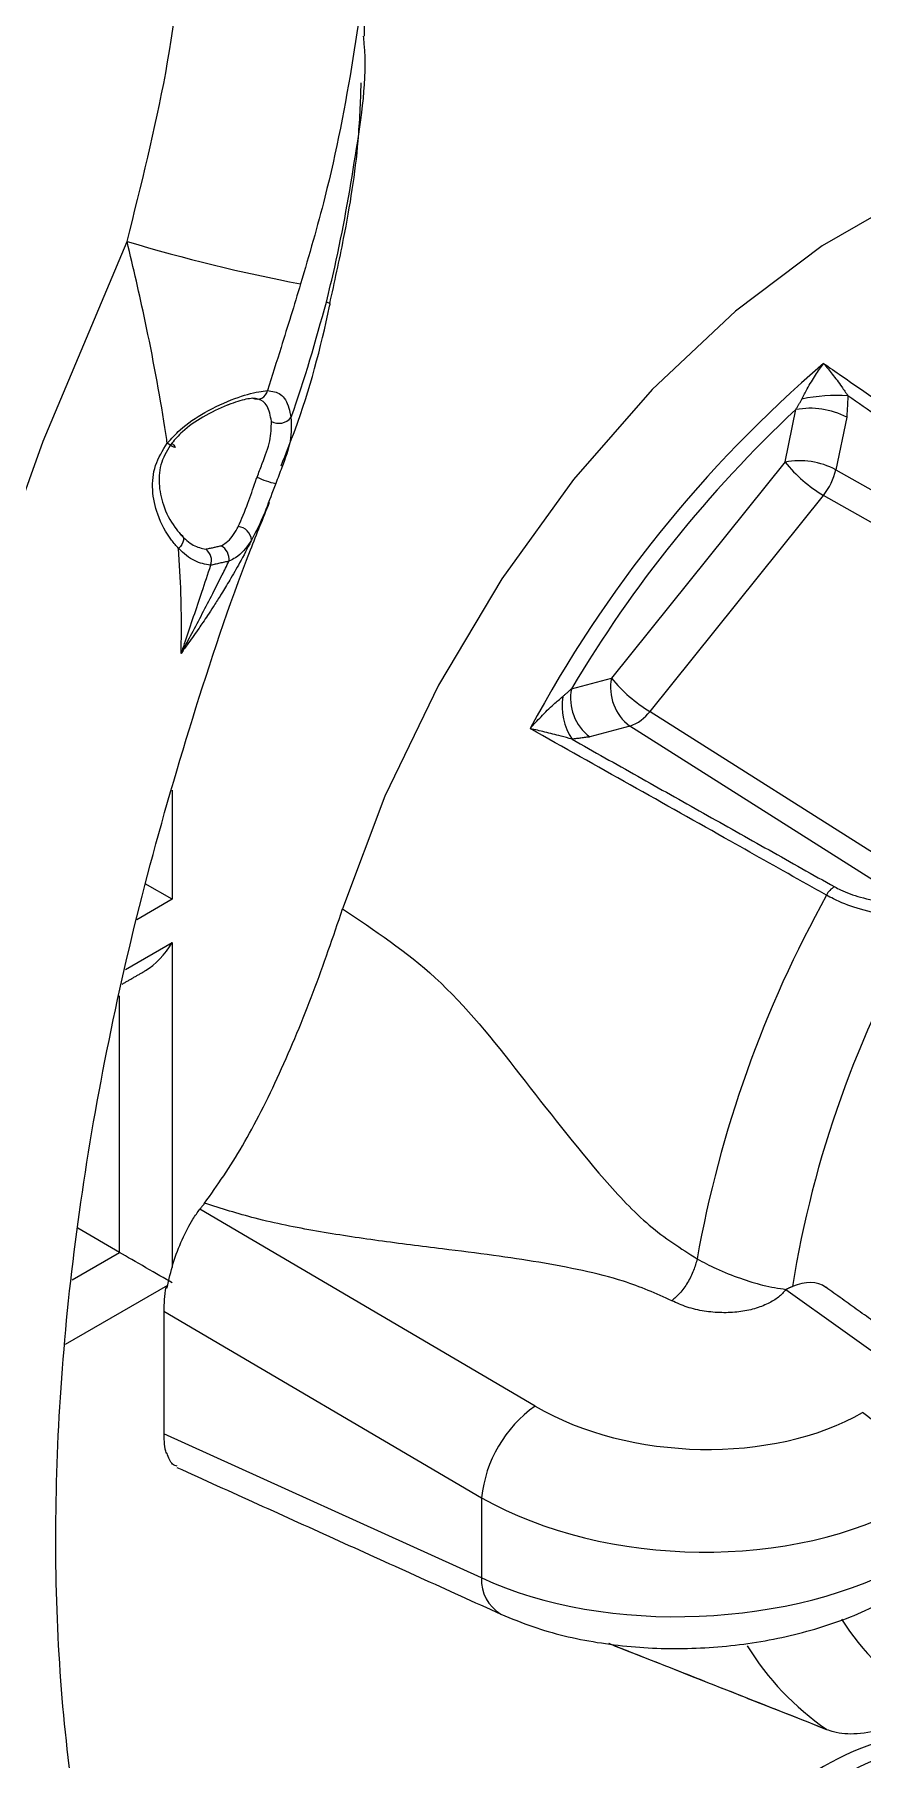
# Model space of a CAD drawing. Extents: x 12.1 to 108.7, y 1 to 80.4.
# Drawn here: x 80.521 to 81.182, y 5.116 to 6.493 of the extents above; entities that cross this region are included whole.
import ezdxf

# ---------------------------------------------------------------- set-up
doc = ezdxf.new("R2010")
doc.units = 0
doc.header["$MEASUREMENT"] = 0
doc.linetypes.add('SLD-Solid', pattern=[0])
doc.layers.get('0').update_dxf_attribs({"linetype": 'CONTINUOUS'})

msp = doc.modelspace()

# ---------------------------------------------------------------- linework, layer by layer
at = {"color": 7, "linetype": 'SLD-Solid', "lineweight": 15}
for p, q in [((81.1202, 6.1517), (81.1288, 6.1936)), ((81.1694, 6.1875), (81.1608, 6.1455)), ((81.1202, 6.1517), (80.9816, 5.9792)), ((81.1608, 6.1455), (81.3902, 6.0157)), ((81.0123, 5.9525), (81.1509, 6.125)), ((81.3804, 5.9952), (81.1509, 6.125)), ((80.9496, 5.9706), (80.9816, 5.9792)), ((81.0123, 5.9525), (81.2335, 5.8124)), ((80.9962, 5.9408), (80.9642, 5.9322)), ((81.2174, 5.8007), (80.9962, 5.9408)), ((80.6306, 5.8897), (80.6306, 5.8025)), ((80.6306, 5.8025), (80.6091, 5.8149)), ((80.6306, 5.8025), (80.6025, 5.7862)), ((80.5934, 5.7465), (80.6306, 5.768)), ((80.6306, 5.768), (80.6306, 5.5085)), ((80.5886, 5.5206), (80.5886, 5.7254)), ((80.9205, 5.3978), (80.6527, 5.555)), ((80.5886, 5.5206), (80.5552, 5.5398)), ((80.5507, 5.4987), (80.5886, 5.5206)), ((80.627, 5.4942), (80.5451, 5.4469)), ((81.1209, 5.491), (81.2241, 5.4171)), ((80.6239, 5.4737), (80.8778, 5.3247)), ((80.6239, 5.4737), (80.6239, 5.4246)), ((80.6239, 5.4246), (80.6239, 5.3756)), ((80.8778, 5.2607), (80.6239, 5.3756)), ((80.8778, 5.3247), (80.8778, 5.2607)), ((81.1533, 5.1397), (81.1539, 5.1394))]:
    msp.add_line(p, q, dxfattribs=at)
at = {"color": 7, "linetype": 'SLD-Solid', "lineweight": 15, "flags": 128}
for points in [[(81.5367, 6.3598), (81.5261, 6.3677), (81.4755, 6.3941), (81.4182, 6.4072), (81.3554, 6.4066), (81.2887, 6.3923), (81.2197, 6.3646), (81.1498, 6.3243), (81.0807, 6.2722), (81.014, 6.2095), (80.9512, 6.1376), (80.8939, 6.0584), (80.8433, 5.9735), (80.8006, 5.8849), (80.7667, 5.7948)], [(80.5946, 4.441), (80.5277, 4.5233), (80.4702, 4.6173), (80.4225, 4.7224), (80.385, 4.8376), (80.3581, 4.9622), (80.3418, 5.0951), (80.3364, 5.2353), (80.3418, 5.3819), (80.3581, 5.5335), (80.385, 5.6892), (80.4225, 5.8477), (80.4702, 6.0078), (80.5277, 6.1682), (80.5946, 6.3278)], [(80.7568, 6.2778), (80.7568, 6.2779), (80.756, 6.2785), (80.7538, 6.2794)], [(80.6303, 6.1667), (80.6317, 6.1653), (80.6327, 6.1642), (80.6331, 6.1636), (80.6328, 6.1633), (80.632, 6.1635), (80.6306, 6.1642), (80.6288, 6.1653), (80.6267, 6.1667)], [(80.6374, 6.0938), (80.6385, 6.0931), (80.6392, 6.0921), (80.6396, 6.0908), (80.6396, 6.0892), (80.6391, 6.0876), (80.6384, 6.0859), (80.6372, 6.0842), (80.6358, 6.0826)]]:
    msp.add_lwpolyline(points, dxfattribs=at)
at = {"color": 7, "linetype": 'SLD-Solid', "lineweight": 15}
for centre, radius, start, end in [((80.9808, 7.6094), 1.3385, 253.2292, 259.3403), ((81.8112, 5.4596), 1.0149, 130.5847, 151.8261), ((80.6984, 6.2104), 0.00855, 246.0711, 348.4294), ((81.1606, 6.0752), 0.1296, 85.6798, 102.0374), ((80.7159, 6.195), 0.0124, 240.9931, 320.6706), ((81.8155, 5.458), 1.0063, 133.0336, 149.3772), ((81.1403, 6.1322), 0.0624, 62.2258, 100.6044), ((81.1317, 6.0903), 0.0624, 62.2258, 100.6044), ((81.2093, 6.2232), 0.1143, 218.7596, 239.2552), ((81.1084, 6.158), 0.0538, 322.1177, 346.576), ((80.7279, 6.2005), 0.0676, 244.198, 257.5513), ((80.6819, 6.088), 0.0123, 6.6479, 82.739), ((80.6513, 6.0732), 0.0107, 338.1746, 55.2502), ((80.6636, 6.0739), 0.0125, 353.4937, 60.6954), ((81.0193, 5.9716), 0.0385, 168.6247, 233.0627), ((81.0707, 6.0507), 0.1143, 218.7596, 239.2552), ((80.9897, 5.9568), 0.0477, 170.8236, 213.7256), ((80.9873, 5.963), 0.0385, 168.6247, 233.0627), ((80.9843, 5.974), 0.0353, 289.7402, 322.4674), ((81.9699, 5.3513), 0.9345, 150.9023, 169.8895), ((81.1664, 5.7995), 0.0146, 117.2051, 154.5487), ((81.9555, 5.3613), 0.8398, 149.7373, 170.9562), ((80.9801, 5.3139), 0.1029, 125.3971, 174.0092), ((81.129, 5.3164), 0.093, 2.7523, 55.2264), ((80.9091, 5.2588), 0.0314, 176.5902, 239.4597), ((81.3312, 5.3306), 0.1952, 211.8027, 238.7958), ((81.2775, 5.3211), 0.2198, 211.4196, 235.5988), ((81.2653, 4.9116), 0.2291, 92.6608, 147.2995), ((81.2801, 4.9007), 0.2319, 92.8051, 148.5995)]:
    msp.add_arc(centre, radius, start, end, dxfattribs=at)
for centre, major_axis, ratio, start_param, end_param in [((80.6094, 5.7803), (0.0212, 0.0367), 0.577335, 3.92695, 4.71243), ((80.6094, 5.5085), (0.03, -0.0173), 0.00007, 0.785439, 2.338782), ((81.121, 5.4416), (0.0301, 0.0521), 0.57554, 6.226636, 6.949696), ((80.6504, 5.5074), (0.0171, 0.0593), 0.341987, 1.915444, 2.271329), ((81.0477, 5.4798), (0.1899, -0.0107), 0.611383, 4.013856, 5.532292), ((80.6504, 5.4075), (0.0166, 0.0582), 0.35473, 2.248133, 2.604018), ((81.0451, 5.4324), (0.2499, -0.0106), 0.603442, 4.004832, 5.523269), ((81.0451, 5.3674), (0.2499, 0.0096), 0.549881, 3.95819, 5.476626)]:
    msp.add_ellipse(centre, major_axis=major_axis, ratio=ratio, start_param=start_param, end_param=end_param, dxfattribs=at)
for points, knots in [([(80.5946, 6.3278), (80.6059, 6.3726), (80.6287, 6.4633), (80.6429, 6.5861), (80.6412, 6.6928), (80.6274, 6.7492), (80.6204, 6.7779)], [0, 0, 0, 0, 0.296269, 0.600821, 0.797169, 1, 1, 1, 1]), ([(80.7836, 6.5898), (80.7838, 6.587), (80.7864, 6.5495), (80.7758, 6.4729), (80.7574, 6.3767), (80.74, 6.317), (80.7332, 6.294)], [0, 0, 0, 0, 0.029505, 0.393245, 0.766278, 1, 1, 1, 1]), ([(80.7538, 6.2794), (80.7561, 6.2887), (80.7656, 6.3278), (80.7774, 6.3969), (80.7869, 6.46), (80.7837, 6.4897), (80.7835, 6.4917)], [0, 0, 0, 0, 0.129452, 0.543874, 0.968897, 1, 1, 1, 1]), ([(80.7565, 6.2779), (80.7603, 6.2953), (80.7699, 6.3386), (80.7795, 6.398), (80.7811, 6.439), (80.7816, 6.4544)], [0, 0, 0, 0, 0.29538, 0.735959, 1, 1, 1, 1]), ([(80.6267, 6.1667), (80.6261, 6.1708), (80.6213, 6.2026), (80.6111, 6.2572), (80.5996, 6.3066), (80.5946, 6.3278)], [0, 0, 0, 0, 0.079376, 0.605783, 1, 1, 1, 1]), ([(80.7332, 6.294), (80.7281, 6.277), (80.7193, 6.2485), (80.7104, 6.2202), (80.7067, 6.2087)], [0, 0, 0, 0, 0.594486, 1, 1, 1, 1]), ([(80.7177, 6.1487), (80.7214, 6.1582), (80.7379, 6.1996), (80.7495, 6.2432), (80.7566, 6.2773), (80.7568, 6.2778)], [0, 0, 0, 0, 0.22813, 0.9865848, 1, 1, 1, 1]), ([(80.7255, 6.1872), (80.7256, 6.1873), (80.7366, 6.2175), (80.7452, 6.2485), (80.7538, 6.2794)], [0, 0, 0, 0, 0.0042017, 1, 1, 1, 1]), ([(81.1336, 6.2019), (81.135, 6.2047), (81.1385, 6.2115), (81.1443, 6.2209), (81.1487, 6.2274), (81.1509, 6.2303), (81.1509, 6.2304)], [0, 0, 0, 0, 0.259143, 0.645711, 0.993122, 1, 1, 1, 1]), ([(81.1509, 6.2304), (81.1557, 6.2271), (81.1796, 6.2106), (81.2533, 6.1598), (81.3223, 6.1123), (81.3721, 6.0779)], [0, 0, 0, 0, 0.064852, 0.324258, 1, 1, 1, 1]), ([(81.1509, 6.2304), (81.151, 6.2303), (81.1533, 6.2276), (81.1581, 6.2216), (81.1646, 6.2132), (81.1687, 6.2069), (81.1704, 6.2044)], [0, 0, 0, 0, 0.007057, 0.3586, 0.74584, 1, 1, 1, 1]), ([(80.6267, 6.1667), (80.63, 6.1703), (80.6387, 6.18), (80.6578, 6.1925), (80.6806, 6.203), (80.6978, 6.2078), (80.7045, 6.2085), (80.7067, 6.2087)], [0, 0, 0, 0, 0.137011, 0.364, 0.629283, 0.878134, 1, 1, 1, 1]), ([(80.6949, 6.2026), (80.6932, 6.2024), (80.6883, 6.2017), (80.6804, 6.1993), (80.6687, 6.1947), (80.6557, 6.1885), (80.6402, 6.1779), (80.633, 6.1698), (80.6303, 6.1667)], [0, 0, 0, 0, 0.117737, 0.346634, 0.359347, 0.623778, 0.856864, 1, 1, 1, 1]), ([(80.7099, 6.1842), (80.7095, 6.1864), (80.7083, 6.1935), (80.7039, 6.2014), (80.6979, 6.2022), (80.6949, 6.2026)], [0, 0, 0, 0, 0.192022, 0.59565, 1, 1, 1, 1]), ([(80.7067, 6.2087), (80.7105, 6.2082), (80.7179, 6.2073), (80.7234, 6.198), (80.725, 6.1898), (80.7255, 6.1872)], [0, 0, 0, 0, 0.405466, 0.808541, 1, 1, 1, 1]), ([(80.7255, 6.1872), (80.7258, 6.1811), (80.7263, 6.1693), (80.7196, 6.1509), (80.715, 6.1388), (80.7133, 6.1345)], [0, 0, 0, 0, 0.402472, 0.787771, 1, 1, 1, 1]), ([(80.6985, 6.1397), (80.6998, 6.1431), (80.7012, 6.1468), (80.7049, 6.1567), (80.7097, 6.169), (80.7098, 6.1791), (80.7099, 6.1842)], [0, 0, 0, 0, 0.20455, 0.219488, 0.608375, 1, 1, 1, 1]), ([(80.6358, 6.0826), (80.6339, 6.0848), (80.6271, 6.0923), (80.6187, 6.108), (80.6141, 6.1289), (80.6159, 6.1494), (80.6231, 6.1609), (80.6267, 6.1667)], [0, 0, 0, 0, 0.107962, 0.374185, 0.589197, 0.794963, 1, 1, 1, 1]), ([(80.6303, 6.1667), (80.6272, 6.1618), (80.621, 6.1519), (80.6194, 6.1342), (80.6232, 6.1161), (80.6302, 6.1024), (80.6358, 6.0958), (80.6374, 6.0938)], [0, 0, 0, 0, 0.207538, 0.415637, 0.631743, 0.895091, 1, 1, 1, 1]), ([(80.6834, 6.1002), (80.686, 6.1061), (80.6908, 6.1169), (80.6955, 6.1315), (80.698, 6.1385), (80.6985, 6.1397)], [0, 0, 0, 0, 0.509811, 0.915613, 1, 1, 1, 1]), ([(80.7133, 6.1345), (80.7107, 6.1275), (80.7076, 6.1193), (80.7015, 6.1037), (80.6975, 6.0962), (80.694, 6.0894)], [0, 0, 0, 0, 0.422633, 0.485743, 1, 1, 1, 1]), ([(80.733, 4.6469), (80.7302, 4.65), (80.7093, 4.6731), (80.6744, 4.7228), (80.6319, 4.8001), (80.5971, 4.8865), (80.57, 4.9808), (80.5507, 5.0826), (80.5394, 5.1914), (80.5364, 5.3064), (80.5416, 5.427), (80.5552, 5.5522), (80.5772, 5.6812), (80.6073, 5.8132), (80.6461, 5.9469), (80.68, 6.0495), (80.7033, 6.1069), (80.7084, 6.1195)], [0, 0, 0, 0, 0.012027, 0.089863, 0.166401, 0.241627, 0.315975, 0.38981, 0.463391, 0.536888, 0.610383, 0.683936, 0.75758, 0.831327, 0.905176, 0.979115, 1, 1, 1, 1]), ([(80.6374, 6.0938), (80.6375, 6.0938), (80.6406, 6.0903), (80.6475, 6.0843), (80.6541, 6.0828), (80.6574, 6.0821)], [0, 0, 0, 0, 0.003482, 0.505438, 1, 1, 1, 1]), ([(80.694, 6.0894), (80.6939, 6.0892), (80.6909, 6.083), (80.6852, 6.0723), (80.6772, 6.0582), (80.6718, 6.0494), (80.6674, 6.0423), (80.6638, 6.0366), (80.6592, 6.0296), (80.6554, 6.0239), (80.6504, 6.0166), (80.645, 6.0089), (80.6401, 6.0022), (80.6381, 5.9994), (80.6377, 5.9989)], [0, 0, 0, 0, 0.0078954, 0.1970915, 0.3478585, 0.4690723, 0.4874992, 0.5820105, 0.6587454, 0.7211932, 0.7720961, 0.9049253, 0.9830449, 1, 1, 1, 1]), ([(80.6697, 6.0848), (80.6711, 6.0856), (80.6763, 6.0886), (80.6805, 6.0945), (80.6832, 6.0997), (80.6834, 6.1002)], [0, 0, 0, 0, 0.246066, 0.926564, 1, 1, 1, 1]), ([(80.694, 6.0894), (80.6937, 6.0889), (80.69, 6.083), (80.6844, 6.0765), (80.6778, 6.0734), (80.676, 6.0725)], [0, 0, 0, 0, 0.071249, 0.747585, 1, 1, 1, 1]), ([(80.6377, 5.9989), (80.6377, 5.9994), (80.6378, 6.0012), (80.6378, 6.0033), (80.6379, 6.0053), (80.6379, 6.0064), (80.6379, 6.0076), (80.6379, 6.0091), (80.638, 6.0108), (80.638, 6.0128), (80.638, 6.0151), (80.638, 6.0178), (80.638, 6.021), (80.638, 6.0247), (80.638, 6.0291), (80.6379, 6.0342), (80.6378, 6.0401), (80.6374, 6.0561), (80.6365, 6.0705), (80.6358, 6.0826)], [0, 0, 0, 0, 0.018806, 0.067454, 0.078705, 0.091827, 0.107128, 0.124968, 0.145764, 0.170003, 0.198252, 0.231169, 0.269526, 0.31422, 0.366308, 0.427033, 0.497871, 0.580596, 1, 1, 1, 1]), ([(80.6613, 6.0692), (80.657, 6.07), (80.6486, 6.0716), (80.6399, 6.0785), (80.6359, 6.0826), (80.6358, 6.0826)], [0, 0, 0, 0, 0.500557, 0.99661, 1, 1, 1, 1]), ([(80.6377, 5.9989), (80.638, 5.9994), (80.6383, 5.9999), (80.6387, 6.0007), (80.64, 6.0031), (80.6426, 6.0078), (80.6507, 6.0229), (80.6601, 6.0409), (80.6699, 6.0602), (80.6742, 6.0688), (80.676, 6.0725)], [0, 0, 0, 0, 0.020272, 0.022872, 0.030261, 0.120489, 0.217558, 0.65024, 0.851932, 1, 1, 1, 1]), ([(80.6613, 6.0692), (80.6589, 6.062), (80.6521, 6.0417), (80.6444, 6.0188), (80.639, 6.0026), (80.6379, 5.9994), (80.6377, 5.9989)], [0, 0, 0, 0, 0.305776, 0.86263, 0.978394, 1, 1, 1, 1]), ([(80.9165, 5.9388), (80.9166, 5.9389), (80.9194, 5.9421), (80.9255, 5.9487), (80.9342, 5.9574), (80.9402, 5.9624), (80.9426, 5.9644)], [0, 0, 0, 0, 0.006878, 0.3542888, 0.740857, 1, 1, 1, 1]), ([(81.1533, 5.8058), (81.1482, 5.8086), (81.1226, 5.823), (81.0437, 5.8674), (80.9699, 5.9088), (80.9165, 5.9388)], [0, 0, 0, 0, 0.064852, 0.324258, 1, 1, 1, 1]), ([(80.95, 5.9303), (80.9471, 5.9312), (80.9396, 5.9333), (80.9285, 5.936), (80.9204, 5.9379), (80.9166, 5.9388), (80.9165, 5.9388)], [0, 0, 0, 0, 0.2541603, 0.6413999, 0.9929433, 1, 1, 1, 1]), ([(81.2337, 5.7899), (81.2335, 5.7899), (81.2304, 5.7893), (81.2206, 5.7883), (81.2017, 5.7893), (81.1785, 5.7946), (81.1624, 5.8008), (81.1551, 5.8048), (81.1533, 5.8058)], [0, 0, 0, 0, 0.008302, 0.1535201, 0.4388254, 0.6982845, 0.9237909, 1, 1, 1, 1]), ([(81.1598, 5.8124), (81.1613, 5.8116), (81.1674, 5.8084), (81.1811, 5.8035), (81.2002, 5.8), (81.2117, 5.8005), (81.2174, 5.8007)], [0, 0, 0, 0, 0.092743, 0.368056, 0.688408, 1, 1, 1, 1]), ([(80.6565, 5.5598), (80.6667, 5.5742), (80.6871, 5.6031), (80.7166, 5.6625), (80.7442, 5.7283), (80.7592, 5.7726), (80.7667, 5.7948)], [0, 0, 0, 0, 0.2496316, 0.4995919, 0.7494086, 1, 1, 1, 1]), ([(80.7667, 5.7948), (80.7922, 5.7778), (80.8448, 5.743), (80.9093, 5.662), (80.9628, 5.5922), (81.0102, 5.5409), (81.0369, 5.5237), (81.0499, 5.5154)], [0, 0, 0, 0, 0.2393839, 0.493145, 0.7546114, 0.8802874, 1, 1, 1, 1]), ([(80.6265, 5.4923), (80.628, 5.4988), (80.631, 5.512), (80.6385, 5.5313), (80.646, 5.5459), (80.6509, 5.5525), (80.6527, 5.555)], [0, 0, 0, 0, 0.272657, 0.546141, 0.8274, 1, 1, 1, 1]), ([(81.0298, 5.482), (81.0172, 5.4876), (80.9949, 5.4974), (80.9581, 5.5064), (80.9234, 5.5129), (80.8859, 5.5184), (80.8431, 5.5238), (80.7958, 5.5296), (80.7457, 5.5372), (80.6986, 5.5465), (80.6698, 5.5556), (80.6565, 5.5598)], [0, 0, 0, 0, 0.115434, 0.204199, 0.296296, 0.390311, 0.496175, 0.628006, 0.757037, 0.887489, 1, 1, 1, 1]), ([(81.0499, 5.5154), (81.0491, 5.5123), (81.0474, 5.506), (81.0425, 5.4962), (81.0363, 5.4876), (81.0319, 5.4838), (81.0298, 5.482)], [0, 0, 0, 0, 0.242686, 0.5, 0.757314, 1, 1, 1, 1]), ([(81.0499, 5.5154), (81.0548, 5.5127), (81.0656, 5.5071), (81.0841, 5.4997), (81.104, 5.4936), (81.1149, 5.4919), (81.1209, 5.491)], [0, 0, 0, 0, 0.221249, 0.475943, 0.71388, 1, 1, 1, 1]), ([(81.1209, 5.491), (81.119, 5.4888), (81.1153, 5.4846), (81.1066, 5.4794), (81.0959, 5.4753), (81.0832, 5.4728), (81.0696, 5.4721), (81.0554, 5.4734), (81.0416, 5.4765), (81.0337, 5.4802), (81.0298, 5.482)], [0, 0, 0, 0, 0.112477, 0.225058, 0.347499, 0.470285, 0.600653, 0.730922, 0.866007, 1, 1, 1, 1]), ([(80.6347, 5.3498), (80.6334, 5.3502), (80.6298, 5.3512), (80.6278, 5.3566), (80.6265, 5.3601)], [0, 0, 0, 0, 0.376964, 1, 1, 1, 1]), ([(80.8932, 5.2317), (80.9016, 5.2282), (80.9254, 5.2184), (80.9694, 5.208), (81.0245, 5.203), (81.0806, 5.2057), (81.135, 5.216), (81.1782, 5.2307), (81.2012, 5.243), (81.2094, 5.2474)], [0, 0, 0, 0, 0.089821, 0.254422, 0.417622, 0.580011, 0.742977, 0.90782, 1, 1, 1, 1]), ([(80.9793, 5.2084), (80.984, 5.2065), (81.042, 5.1836), (81.1, 5.1608), (81.1533, 5.1397)], [0, 0, 0, 0, 0.0803864, 1, 1, 1, 1]), ([(81.1533, 5.1397), (81.1551, 5.1391), (81.1624, 5.1366), (81.1785, 5.1354), (81.2017, 5.1405), (81.2206, 5.1508), (81.2304, 5.1591), (81.2335, 5.1622), (81.2337, 5.1623)], [0, 0, 0, 0, 0.0762091, 0.3017155, 0.5611746, 0.8464799, 0.991698, 1, 1, 1, 1])]:
    msp.add_open_spline(points, degree=3, knots=knots, dxfattribs=at)
for points in [[(80.7842, 6.4918), (80.7842, 6.5904)], [(81.1288, 6.1936), (81.1336, 6.2019)], [(81.1704, 6.2044), (81.1694, 6.1875)], [(81.3663, 6.0694), (81.1704, 6.2044)], [(80.6574, 6.0821), (80.6697, 6.0848)], [(80.676, 6.0725), (80.6613, 6.0692)], [(80.9426, 5.9644), (80.9496, 5.9706)], [(80.9642, 5.9322), (80.95, 5.9303)], [(80.95, 5.9303), (81.1598, 5.8124)], [(80.5907, 5.7348), (80.6094, 5.7456)], [(80.6565, 5.5598), (80.6527, 5.555)], [(80.6256, 5.4929), (80.6265, 5.4923)], [(81.1261, 5.4933), (81.1209, 5.491)], [(81.2564, 5.4185), (81.1527, 5.4927)], [(80.6265, 5.3601), (80.6256, 5.3605)], [(80.6343, 5.3489), (80.8932, 5.2317)], [(80.9791, 5.2084), (81.1539, 5.1394)]]:
    msp.add_open_spline(points, degree=1, dxfattribs=at)

doc.saveas('drawing.dxf')
